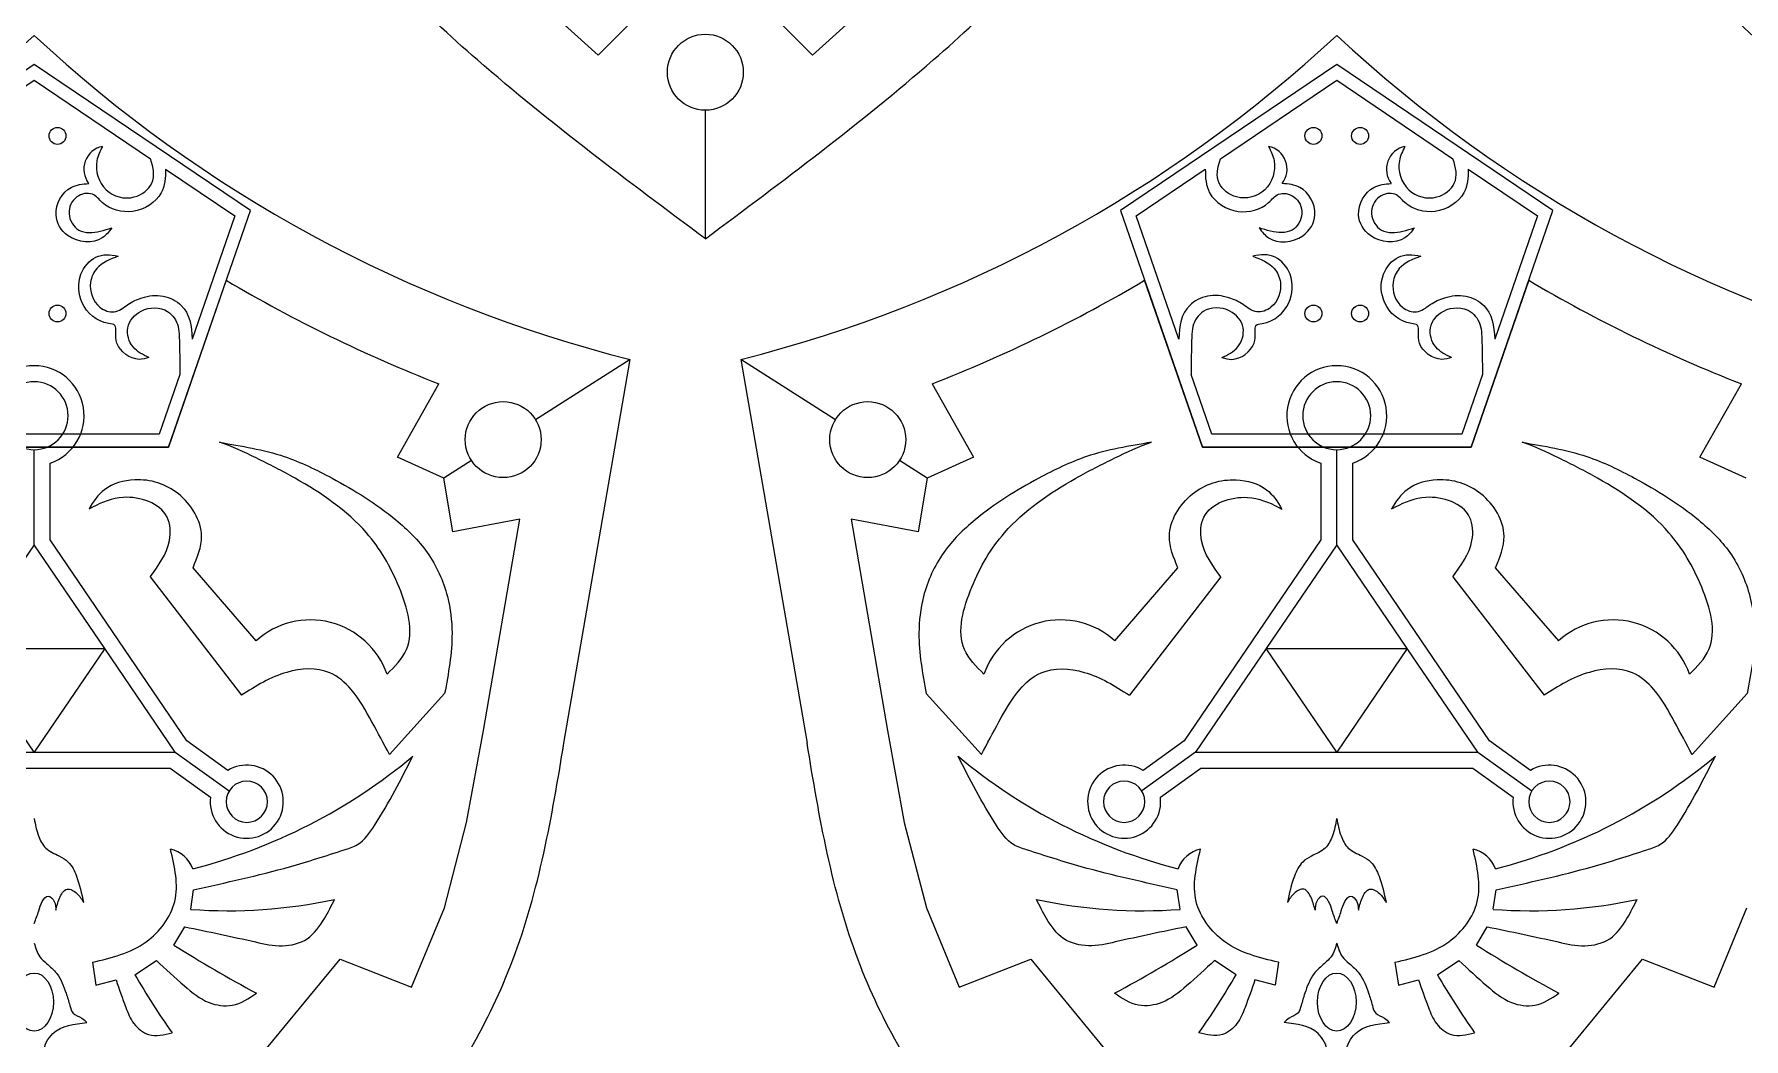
# Model space of a CAD drawing. Header units: inches. Extents: x 0 to 12, y 0 to 12.
# Drawn here: x 3.69 to 6.076, y 2.457 to 3.858 of the extents above; entities that cross this region are included whole.
import ezdxf

# ---------------------------------------------------------------- set-up
doc = ezdxf.new("R2010")
doc.units = ezdxf.units.IN
doc.header["$MEASUREMENT"] = 0
doc.layers.get('0').update_dxf_attribs({"color": 5})

msp = doc.modelspace()

# ---------------------------------------------------------------- linework, layer by layer
at = {"lineweight": 0}
for p, q in [((4.2623, 4.0222), (4.4772, 3.8287)), ((4.776, 3.8287), (4.9908, 4.0222)), ((4.4772, 3.8287), (4.5661, 3.9176)), ((4.687, 3.9176), (4.776, 3.8287)), ((3.69, 3.8153), (3.3884, 3.6116)), ((3.5279, 3.6839), (3.69, 3.7934)), ((3.9917, 3.6116), (3.69, 3.8153)), ((3.69, 3.7934), (3.8522, 3.6839)), ((5.5077, 3.8153), (5.206, 3.6116)), ((5.3455, 3.6839), (5.5077, 3.7934)), ((5.8094, 3.6116), (5.5077, 3.8153)), ((5.5077, 3.7934), (5.6698, 3.6839)), ((4.6266, 3.5724), (4.6266, 3.7517)), ((3.8735, 3.6696), (3.97, 3.6044)), ((5.2277, 3.6044), (5.3243, 3.6696)), ((5.6911, 3.6696), (5.7877, 3.6044)), ((3.8774, 3.2818), (3.9917, 3.6116)), ((3.97, 3.6044), (3.9104, 3.4324)), ((5.206, 3.6116), (5.3203, 3.2818)), ((5.2873, 3.4324), (5.2277, 3.6044)), ((5.6951, 3.2818), (5.8094, 3.6116)), ((5.7877, 3.6044), (5.7281, 3.4324)), ((3.9581, 3.5145), (3.8774, 3.2818)), ((5.3203, 3.2818), (5.2396, 3.5145)), ((5.7757, 3.5145), (5.6951, 3.2818)), ((4.5217, 3.404), (4.3896, 3.32)), ((4.8081, 3.32), (4.6761, 3.404)), ((3.8933, 3.3831), (3.8645, 3.2999)), ((4.1968, 3.2676), (4.2547, 3.3701)), ((4.943, 3.3701), (5.0009, 3.2676)), ((5.3332, 3.2999), (5.3044, 3.3831)), ((5.711, 3.3831), (5.6822, 3.2999)), ((6.0145, 3.2676), (6.0723, 3.3701)), ((3.69, 3.2999), (3.5156, 3.2999)), ((3.8645, 3.2999), (3.69, 3.2999)), ((5.5077, 3.2999), (5.3332, 3.2999)), ((5.6822, 3.2999), (5.5077, 3.2999)), ((3.69, 3.2818), (3.5027, 3.2818)), ((3.5027, 3.2818), (3.69, 3.2818)), ((3.8774, 3.2818), (3.69, 3.2818)), ((3.69, 3.2818), (3.8774, 3.2818)), ((3.69, 3.1456), (3.69, 3.2782)), ((5.5077, 3.2818), (5.3203, 3.2818)), ((5.3203, 3.2818), (5.5077, 3.2818)), ((5.6951, 3.2818), (5.5077, 3.2818)), ((5.5077, 3.2818), (5.6951, 3.2818)), ((5.5077, 3.1456), (5.5077, 3.2782)), ((3.7123, 3.1525), (3.7123, 3.2595)), ((4.2615, 3.2385), (4.1968, 3.2676)), ((4.3002, 3.2631), (4.2615, 3.2385)), ((4.9363, 3.2385), (4.8976, 3.2631)), ((5.0009, 3.2676), (4.9363, 3.2385)), ((5.4854, 3.2595), (5.4854, 3.1525)), ((5.53, 3.1525), (5.53, 3.2595)), ((6.0791, 3.2385), (6.0145, 3.2676)), ((4.274, 3.1635), (4.2615, 3.2385)), ((4.9363, 3.2385), (4.9238, 3.1635)), ((4.3678, 3.1815), (4.274, 3.1635)), ((4.3168, 2.8863), (4.3678, 3.1815)), ((4.9238, 3.1635), (4.8299, 3.1815)), ((4.8299, 3.1815), (4.8809, 2.8863)), ((3.9031, 2.8719), (3.7123, 3.1525)), ((5.4854, 3.1525), (5.2946, 2.8719)), ((5.7208, 2.8719), (5.53, 3.1525)), ((3.69, 3.1456), (3.5916, 3.0008)), ((3.7885, 3.0008), (3.69, 3.1456)), ((5.5077, 3.1456), (5.4092, 3.0008)), ((5.6061, 3.0008), (5.5077, 3.1456)), ((3.9997, 3.0118), (3.9117, 3.1134)), ((5.198, 3.0118), (5.286, 3.1134)), ((5.8174, 3.0118), (5.7294, 3.1134)), ((3.852, 3.1009), (3.9794, 2.936)), ((5.3458, 3.1009), (5.2183, 2.936)), ((5.6696, 3.1009), (5.7971, 2.936)), ((3.69, 2.8561), (3.5916, 3.0008)), ((3.5916, 3.0008), (3.7885, 3.0008)), ((3.7885, 3.0008), (3.69, 2.8561)), ((3.8869, 2.8561), (3.7885, 3.0008)), ((5.4092, 3.0008), (5.3108, 2.8561)), ((5.5077, 2.8561), (5.4092, 3.0008)), ((5.4092, 3.0008), (5.6061, 3.0008)), ((5.6061, 3.0008), (5.5077, 2.8561)), ((5.7046, 2.8561), (5.6061, 3.0008)), ((4.1859, 2.8529), (4.2628, 2.9379)), ((5.0118, 2.8529), (4.9349, 2.9379)), ((6.0036, 2.8529), (6.0805, 2.9379)), ((3.9603, 2.8309), (3.9031, 2.8719)), ((4.2935, 2.7581), (4.3168, 2.8863)), ((4.8809, 2.8863), (4.9042, 2.7581)), ((5.2946, 2.8719), (5.2374, 2.8309)), ((5.778, 2.8309), (5.7208, 2.8719)), ((3.4931, 2.8561), (3.69, 2.8561)), ((3.69, 2.8561), (3.8869, 2.8561)), ((3.8869, 2.8561), (3.9622, 2.8022)), ((5.3108, 2.8561), (5.2356, 2.8022)), ((5.3108, 2.8561), (5.5077, 2.8561)), ((5.5077, 2.8561), (5.7046, 2.8561)), ((5.7046, 2.8561), (5.7798, 2.8022)), ((3.5003, 2.8338), (3.69, 2.8338)), ((3.69, 2.8338), (3.8798, 2.8338)), ((3.8798, 2.8338), (3.9361, 2.7934)), ((5.2616, 2.7934), (5.3179, 2.8338)), ((5.3179, 2.8338), (5.5077, 2.8338)), ((5.5077, 2.8338), (5.6974, 2.8338)), ((5.6974, 2.8338), (5.7537, 2.7934)), ((4.2624, 2.639), (4.2935, 2.7581)), ((4.9042, 2.7581), (4.9353, 2.639)), ((3.9084, 2.6371), (3.9125, 2.6645)), ((5.2893, 2.6371), (5.2852, 2.6645)), ((5.726, 2.6371), (5.7302, 2.6645)), ((4.2167, 2.5287), (4.2624, 2.639)), ((4.9353, 2.639), (4.981, 2.5287)), ((6.0344, 2.5287), (6.08, 2.639)), ((3.8849, 2.5872), (3.9001, 2.6127)), ((5.3128, 2.5872), (5.2976, 2.6127)), ((5.7026, 2.5872), (5.7177, 2.6127)), ((3.7712, 2.5632), (3.7762, 2.5312)), ((3.8305, 2.5458), (3.8605, 2.5657)), ((3.9883, 2.4115), (4.1169, 2.5676)), ((4.1169, 2.5676), (4.2167, 2.5287)), ((4.981, 2.5287), (5.0809, 2.5676)), ((5.0809, 2.5676), (5.2094, 2.4115)), ((5.3672, 2.5458), (5.3372, 2.5657)), ((5.4265, 2.5632), (5.4216, 2.5312)), ((5.5889, 2.5632), (5.5938, 2.5312)), ((5.6482, 2.5458), (5.6782, 2.5657)), ((5.8059, 2.4115), (5.9345, 2.5676)), ((5.9345, 2.5676), (6.0344, 2.5287)), ((3.7762, 2.5312), (3.8042, 2.5386)), ((5.4216, 2.5312), (5.3935, 2.5386)), ((5.5938, 2.5312), (5.6218, 2.5386))]:
    msp.add_line(p, q, dxfattribs=at)
at = {"color": 250, "lineweight": 0}
for p, q in [((4.4292, 2.8689), (4.5217, 3.404)), ((4.6761, 3.404), (4.7686, 2.8689))]:
    msp.add_line(p, q, dxfattribs=at)
at = {"lineweight": 0}
for centre, radius in [((4.6266, 3.8047), 0.053), ((3.7226, 3.7158), 0.0118), ((5.4751, 3.7158), 0.0118), ((5.5403, 3.7158), 0.0118), ((3.7226, 3.4681), 0.0118), ((5.4751, 3.4681), 0.0118), ((5.5403, 3.4681), 0.0118), ((4.3445, 3.2922), 0.053), ((4.8532, 3.2922), 0.053)]:
    msp.add_circle(centre, radius, dxfattribs=at)
at = {"color": 250, "lineweight": 0}
for centre, start, end in [((2.394, 5.2494), 284.1261, 312.9293), ((4.9861, 5.2494), 227.0707, 255.8739), ((4.2116, 5.2494), 284.1261, 312.9293), ((6.8037, 5.2494), 227.0707, 255.8739)]:
    msp.add_arc(centre, 1.9029, start, end, dxfattribs=at)
at = {"lineweight": 0}
for centre, radius, start, end in [((3.7919, 3.6694), 0.0326, 101.8946, 217.5271), ((5.4058, 3.6694), 0.0326, 322.4729, 78.1054), ((5.6096, 3.6694), 0.0326, 101.8946, 217.5271), ((4.9861, 5.2494), 2.0166, 239.351, 248.734), ((4.2116, 5.2494), 2.0166, 291.266, 300.649), ((6.8037, 5.2494), 2.0166, 239.351, 248.734), ((3.69, 3.3256), 0.0697, 90, 251.3478), ((3.69, 3.3256), 0.0697, 288.6522, 90), ((5.5077, 3.3256), 0.0697, 90, 251.3478), ((5.5077, 3.3256), 0.0697, 288.6522, 90), ((3.69, 3.3256), 0.0474, 0, 180), ((5.5077, 3.3256), 0.0474, 0, 180), ((3.69, 3.3256), 0.0474, 180, 0), ((5.5077, 3.3256), 0.0474, 180, 0), ((4.0755, 2.9276), 0.1132, 19.2558, 131.9958), ((5.1222, 2.9276), 0.1132, 48.0042, 160.7442), ((5.8931, 2.9276), 0.1132, 19.2558, 131.9958), ((3.7182, 3.4497), 0.7804, 284.3341, 309.8666), ((5.4796, 3.4497), 0.7804, 230.1334, 255.6659), ((5.5358, 3.4497), 0.7804, 284.3341, 309.8666), ((3.9867, 2.7872), 0.051, 172.9946, 121.1496), ((3.9867, 2.7872), 0.0288, 0, 180), ((5.211, 2.7872), 0.051, 58.8504, 7.0054), ((5.211, 2.7872), 0.0288, 0, 180), ((5.8044, 2.7872), 0.051, 172.9946, 121.1496), ((5.8044, 2.7872), 0.0288, 0, 180), ((3.9867, 2.7872), 0.0288, 180, 0), ((5.211, 2.7872), 0.0288, 180, 0), ((5.8044, 2.7872), 0.0288, 180, 0), ((3.8719, 2.6801), 0.0417, 18.8063, 78.5326), ((5.3258, 2.6801), 0.0417, 101.4674, 161.1937), ((5.6896, 2.6801), 0.0417, 18.8063, 78.5326), ((3.9604, 3.3465), 0.7114, 265.8076, 282.0733), ((5.2373, 3.3465), 0.7114, 257.9267, 274.1924), ((5.778, 3.3465), 0.7114, 265.8076, 282.0733), ((4.9076, 4.2081), 1.9165, 237.7506, 241.7403), ((4.2902, 4.2081), 1.9165, 298.2597, 302.2494), ((6.7252, 4.2081), 1.9165, 237.7506, 241.7403), ((4.6829, 3.0358), 0.9831, 209.8934, 215.4983), ((4.5149, 3.0358), 0.9831, 324.5017, 330.1066), ((6.5005, 3.0358), 0.9831, 209.8934, 215.4983)]:
    msp.add_arc(centre, radius, start, end, dxfattribs=at)
for centre in [(3.69, 2.5077), (5.5077, 2.5077)]:
    msp.add_ellipse(centre, major_axis=(0, 0.0405), ratio=0.665933, dxfattribs=at)
at = {"color": 250, "lineweight": 0}
for points in [[(4.6266, 3.5724), (4.5184, 3.6529), (4.3286, 3.7941), (4.0916, 4.0251), (3.938, 4.2876), (3.9041, 4.4822), (3.8874, 4.5852)], [(4.6266, 3.5724), (4.7347, 3.6529), (4.9246, 3.7941), (5.1616, 4.0251), (5.3151, 4.2876), (5.349, 4.4822), (5.3657, 4.5852)], [(6.4442, 3.5724), (6.3361, 3.6529), (6.1462, 3.7941), (5.9092, 4.0251), (5.7557, 4.2876), (5.7218, 4.4822), (5.7051, 4.5852)], [(3.69, 1.8561), (3.5819, 1.9366), (3.3921, 2.0779), (3.1551, 2.3088), (3.0015, 2.5713), (2.9676, 2.7659), (2.9509, 2.8689)], [(3.69, 1.8561), (3.7982, 1.9366), (3.988, 2.0779), (4.225, 2.3088), (4.3786, 2.5713), (4.4125, 2.7659), (4.4292, 2.8689)], [(5.5077, 1.8561), (5.3995, 1.9366), (5.2097, 2.0779), (4.9727, 2.3088), (4.8191, 2.5713), (4.7853, 2.7659), (4.7686, 2.8689)], [(5.5077, 1.8561), (5.6158, 1.9366), (5.8057, 2.0779), (6.0427, 2.3088), (6.1962, 2.5713), (6.2301, 2.7659), (6.2468, 2.8689)]]:
    msp.add_open_spline(points, degree=3, knots=[0, 0, 0, 0, 0.0808468, 0.1419248, 0.197496, 0.2597021, 0.2597021, 0.2597021, 0.2597021], dxfattribs=at)
at = {"lineweight": 0}
for points, knots in [([(3.7852, 3.7012), (3.782, 3.6947), (3.7724, 3.6754), (3.7846, 3.6354), (3.8276, 3.6238), (3.8609, 3.6496), (3.8566, 3.6716), (3.8522, 3.6839)], [0, 0, 0, 0, 0.00433671, 0.01277802, 0.0209013, 0.027078, 0.03417887, 0.03417887, 0.03417887, 0.03417887]), ([(5.4125, 3.7012), (5.4158, 3.6947), (5.4254, 3.6754), (5.4131, 3.6354), (5.3701, 3.6238), (5.3368, 3.6496), (5.3412, 3.6716), (5.3455, 3.6839)], [0, 0, 0, 0, 0.00433671, 0.01277802, 0.0209013, 0.027078, 0.03417887, 0.03417887, 0.03417887, 0.03417887]), ([(5.6029, 3.7012), (5.5996, 3.6947), (5.59, 3.6754), (5.6023, 3.6354), (5.6453, 3.6238), (5.6786, 3.6496), (5.6742, 3.6716), (5.6698, 3.6839)], [0, 0, 0, 0, 0.00433671, 0.01277802, 0.0209013, 0.027078, 0.03417887, 0.03417887, 0.03417887, 0.03417887]), ([(3.8735, 3.6696), (3.8735, 3.6576), (3.8715, 3.6299), (3.829, 3.6038), (3.79, 3.6145), (3.7719, 3.6386), (3.7457, 3.6332), (3.7339, 3.607), (3.751, 3.5785), (3.7785, 3.5814), (3.7931, 3.586), (3.7983, 3.5876)], [0.00161532, 0.00161532, 0.00161532, 0.00161532, 0.00843951, 0.01794767, 0.02676165, 0.03034979, 0.03473275, 0.03990875, 0.04526398, 0.05124625, 0.05456569, 0.05456569, 0.05456569, 0.05456569]), ([(5.3243, 3.6696), (5.3242, 3.6576), (5.3262, 3.6299), (5.3687, 3.6038), (5.4078, 3.6145), (5.4258, 3.6386), (5.452, 3.6332), (5.4639, 3.607), (5.4468, 3.5785), (5.4192, 3.5814), (5.4046, 3.586), (5.3994, 3.5876)], [0.00161532, 0.00161532, 0.00161532, 0.00161532, 0.00843951, 0.01794767, 0.02676165, 0.03034979, 0.03473275, 0.03990875, 0.04526398, 0.05124625, 0.05456569, 0.05456569, 0.05456569, 0.05456569]), ([(5.6911, 3.6696), (5.6911, 3.6576), (5.6892, 3.6299), (5.6466, 3.6038), (5.6076, 3.6145), (5.5896, 3.6386), (5.5633, 3.6332), (5.5515, 3.607), (5.5686, 3.5785), (5.5962, 3.5814), (5.6108, 3.586), (5.616, 3.5876)], [0.00161532, 0.00161532, 0.00161532, 0.00161532, 0.00843951, 0.01794767, 0.02676165, 0.03034979, 0.03473275, 0.03990875, 0.04526398, 0.05124625, 0.05456569, 0.05456569, 0.05456569, 0.05456569]), ([(3.7983, 3.5876), (3.7944, 3.5823), (3.7804, 3.5643), (3.7367, 3.5681), (3.7127, 3.6082), (3.734, 3.6466), (3.7575, 3.6487), (3.7661, 3.6495)], [0.00033634, 0.00033634, 0.00033634, 0.00033634, 0.0041984, 0.013742, 0.02052441, 0.02924261, 0.03426993, 0.03426993, 0.03426993, 0.03426993]), ([(5.3994, 3.5876), (5.4033, 3.5823), (5.4173, 3.5643), (5.461, 3.5681), (5.485, 3.6082), (5.4637, 3.6466), (5.4402, 3.6487), (5.4316, 3.6495)], [0.00033634, 0.00033634, 0.00033634, 0.00033634, 0.0041984, 0.013742, 0.02052441, 0.02924261, 0.03426993, 0.03426993, 0.03426993, 0.03426993]), ([(5.616, 3.5876), (5.612, 3.5823), (5.598, 3.5643), (5.5543, 3.5681), (5.5304, 3.6082), (5.5517, 3.6466), (5.5752, 3.6487), (5.5837, 3.6495)], [0.00033634, 0.00033634, 0.00033634, 0.00033634, 0.0041984, 0.013742, 0.02052441, 0.02924261, 0.03426993, 0.03426993, 0.03426993, 0.03426993]), ([(3.8502, 3.4068), (3.8457, 3.4053), (3.8288, 3.4006), (3.8038, 3.4193), (3.8037, 3.4395), (3.8047, 3.4531), (3.7791, 3.4551), (3.7528, 3.4781), (3.7493, 3.5216), (3.7752, 3.5519), (3.7961, 3.5507), (3.8073, 3.5479)], [0.000453, 0.000453, 0.000453, 0.000453, 0.00323887, 0.01091014, 0.01408877, 0.01589701, 0.01769875, 0.02708716, 0.03507638, 0.0414146, 0.04796878, 0.04796878, 0.04796878, 0.04796878]), ([(3.8073, 3.5479), (3.7959, 3.5437), (3.7779, 3.5368), (3.7642, 3.5068), (3.7743, 3.4775), (3.8027, 3.4665), (3.8205, 3.4817), (3.8424, 3.4921), (3.87, 3.4955), (3.9053, 3.4773), (3.9099, 3.4509), (3.9104, 3.4324)], [0.00030639, 0.00030639, 0.00030639, 0.00030639, 0.00723422, 0.01140536, 0.01883983, 0.0229945, 0.02731397, 0.03175048, 0.03768136, 0.04330908, 0.05350238, 0.05350238, 0.05350238, 0.05350238]), ([(5.3905, 3.5479), (5.4019, 3.5437), (5.4198, 3.5368), (5.4335, 3.5068), (5.4234, 3.4775), (5.3951, 3.4665), (5.3772, 3.4817), (5.3553, 3.4921), (5.3277, 3.4955), (5.2924, 3.4773), (5.2878, 3.4509), (5.2873, 3.4324)], [0.00030639, 0.00030639, 0.00030639, 0.00030639, 0.00723422, 0.01140536, 0.01883983, 0.0229945, 0.02731397, 0.03175048, 0.03768136, 0.04330908, 0.05350238, 0.05350238, 0.05350238, 0.05350238]), ([(5.3475, 3.4068), (5.352, 3.4053), (5.3689, 3.4006), (5.3939, 3.4193), (5.394, 3.4395), (5.3931, 3.4531), (5.4186, 3.4551), (5.4449, 3.4781), (5.4484, 3.5216), (5.4226, 3.5519), (5.4016, 3.5507), (5.3905, 3.5479)], [0.000453, 0.000453, 0.000453, 0.000453, 0.00323887, 0.01091014, 0.01408877, 0.01589701, 0.01769875, 0.02708716, 0.03507638, 0.0414146, 0.04796878, 0.04796878, 0.04796878, 0.04796878]), ([(5.6679, 3.4068), (5.6634, 3.4053), (5.6465, 3.4006), (5.6214, 3.4193), (5.6214, 3.4395), (5.6223, 3.4531), (5.5968, 3.4551), (5.5704, 3.4781), (5.567, 3.5216), (5.5928, 3.5519), (5.6137, 3.5507), (5.6249, 3.5479)], [0.000453, 0.000453, 0.000453, 0.000453, 0.00323887, 0.01091014, 0.01408877, 0.01589701, 0.01769875, 0.02708716, 0.03507638, 0.0414146, 0.04796878, 0.04796878, 0.04796878, 0.04796878]), ([(5.6249, 3.5479), (5.6135, 3.5437), (5.5955, 3.5368), (5.5819, 3.5068), (5.5919, 3.4775), (5.6203, 3.4665), (5.6382, 3.4817), (5.6601, 3.4921), (5.6876, 3.4955), (5.7229, 3.4773), (5.7275, 3.4509), (5.7281, 3.4324)], [0.00030639, 0.00030639, 0.00030639, 0.00030639, 0.00723422, 0.01140536, 0.01883983, 0.0229945, 0.02731397, 0.03175048, 0.03768136, 0.04330908, 0.05350238, 0.05350238, 0.05350238, 0.05350238]), ([(3.8502, 3.4068), (3.8419, 3.4107), (3.8251, 3.4187), (3.8158, 3.4501), (3.839, 3.4775), (3.8759, 3.4778), (3.8917, 3.4538), (3.893, 3.4229), (3.8933, 3.4005), (3.8933, 3.3831)], [0.0000638, 0.0000638, 0.0000638, 0.0000638, 0.00537861, 0.01092551, 0.01688756, 0.02427956, 0.02934575, 0.0323294, 0.04278048, 0.04278048, 0.04278048, 0.04278048]), ([(5.3475, 3.4068), (5.3558, 3.4107), (5.3726, 3.4187), (5.3819, 3.4501), (5.3588, 3.4775), (5.3218, 3.4778), (5.3061, 3.4538), (5.3048, 3.4229), (5.3045, 3.4005), (5.3044, 3.3831)], [0.0000638, 0.0000638, 0.0000638, 0.0000638, 0.00537861, 0.01092551, 0.01688756, 0.02427956, 0.02934575, 0.0323294, 0.04278048, 0.04278048, 0.04278048, 0.04278048]), ([(5.6679, 3.4068), (5.6596, 3.4107), (5.6428, 3.4187), (5.6335, 3.4501), (5.6566, 3.4775), (5.6935, 3.4778), (5.7093, 3.4538), (5.7106, 3.4229), (5.7109, 3.4005), (5.711, 3.3831)], [0.0000638, 0.0000638, 0.0000638, 0.0000638, 0.00537861, 0.01092551, 0.01688756, 0.02427956, 0.02934575, 0.0323294, 0.04278048, 0.04278048, 0.04278048, 0.04278048]), ([(3.9486, 3.2885), (3.9792, 3.2834), (4.0341, 3.2744), (4.1163, 3.2345), (4.1853, 3.1919), (4.2426, 3.136), (4.2682, 3.0793), (4.2764, 3.011), (4.268, 2.966), (4.2628, 2.9379)], [0, 0, 0, 0, 0.0185093, 0.0331391, 0.054433, 0.0670295, 0.0805547, 0.0908208, 0.1078467, 0.1078467, 0.1078467, 0.1078467]), ([(4.1824, 2.965), (4.1931, 2.9758), (4.2252, 3.0084), (4.2017, 3.0908), (4.1521, 3.1759), (4.0731, 3.2297), (4.0017, 3.266), (3.9662, 3.2829), (3.9486, 3.2885)], [0, 0, 0, 0, 0.00874255, 0.02624393, 0.04399088, 0.06904044, 0.08130712, 0.09240467, 0.09240467, 0.09240467, 0.09240467]), ([(5.2491, 3.2885), (5.2185, 3.2834), (5.1636, 3.2744), (5.0814, 3.2345), (5.0124, 3.1919), (4.9551, 3.136), (4.9295, 3.0793), (4.9213, 3.011), (4.9297, 2.966), (4.9349, 2.9379)], [0, 0, 0, 0, 0.0185093, 0.0331391, 0.054433, 0.0670295, 0.0805547, 0.0908208, 0.1078467, 0.1078467, 0.1078467, 0.1078467]), ([(5.0153, 2.965), (5.0046, 2.9758), (4.9725, 3.0084), (4.996, 3.0908), (5.0456, 3.1759), (5.1247, 3.2297), (5.1961, 3.266), (5.2315, 3.2829), (5.2491, 3.2885)], [0, 0, 0, 0, 0.00874255, 0.02624393, 0.04399088, 0.06904044, 0.08130712, 0.09240467, 0.09240467, 0.09240467, 0.09240467]), ([(5.7663, 3.2885), (5.7969, 3.2834), (5.8517, 3.2744), (5.9339, 3.2345), (6.003, 3.1919), (6.0602, 3.136), (6.0858, 3.0793), (6.094, 3.011), (6.0857, 2.966), (6.0805, 2.9379)], [0, 0, 0, 0, 0.0185093, 0.0331391, 0.054433, 0.0670295, 0.0805547, 0.0908208, 0.1078467, 0.1078467, 0.1078467, 0.1078467]), ([(6, 2.965), (6.0107, 2.9758), (6.0428, 3.0084), (6.0193, 3.0908), (5.9698, 3.1759), (5.8907, 3.2297), (5.8193, 3.266), (5.7838, 3.2829), (5.7663, 3.2885)], [0, 0, 0, 0, 0.00874255, 0.02624393, 0.04399088, 0.06904044, 0.08130712, 0.09240467, 0.09240467, 0.09240467, 0.09240467]), ([(3.9117, 3.1134), (3.9177, 3.128), (3.9326, 3.1641), (3.8966, 3.2234), (3.8374, 3.2418), (3.7875, 3.2276), (3.7724, 3.2059), (3.7666, 3.1954)], [0, 0, 0, 0, 0.0091162, 0.02256182, 0.03539583, 0.04424211, 0.051276, 0.051276, 0.051276, 0.051276]), ([(5.286, 3.1134), (5.28, 3.128), (5.2652, 3.1641), (5.3011, 3.2234), (5.3603, 3.2418), (5.4102, 3.2276), (5.4253, 3.2059), (5.4311, 3.1954)], [0, 0, 0, 0, 0.0091162, 0.02256182, 0.03539583, 0.04424211, 0.051276, 0.051276, 0.051276, 0.051276]), ([(5.7294, 3.1134), (5.7354, 3.128), (5.7502, 3.1641), (5.7142, 3.2234), (5.655, 3.2418), (5.6052, 3.2276), (5.5901, 3.2059), (5.5842, 3.1954)], [0, 0, 0, 0, 0.0091162, 0.02256182, 0.03539583, 0.04424211, 0.051276, 0.051276, 0.051276, 0.051276]), ([(3.852, 3.1009), (3.8635, 3.1167), (3.8818, 3.1414), (3.8791, 3.1992), (3.8192, 3.2193), (3.7831, 3.2042), (3.7683, 3.1963), (3.7666, 3.1954)], [0, 0, 0, 0, 0.01143883, 0.01801906, 0.03139935, 0.04037691, 0.0415103, 0.0415103, 0.0415103, 0.0415103]), ([(5.3458, 3.1009), (5.3342, 3.1167), (5.316, 3.1414), (5.3186, 3.1992), (5.3785, 3.2193), (5.4146, 3.2042), (5.4295, 3.1963), (5.4311, 3.1954)], [0, 0, 0, 0, 0.01143883, 0.01801906, 0.03139935, 0.04037691, 0.0415103, 0.0415103, 0.0415103, 0.0415103]), ([(5.6696, 3.1009), (5.6812, 3.1167), (5.6994, 3.1414), (5.6968, 3.1992), (5.6369, 3.2193), (5.6008, 3.2042), (5.5859, 3.1963), (5.5842, 3.1954)], [0, 0, 0, 0, 0.01143883, 0.01801906, 0.03139935, 0.04037691, 0.0415103, 0.0415103, 0.0415103, 0.0415103]), ([(4.1859, 2.8529), (4.1778, 2.8681), (4.1612, 2.8992), (4.1381, 2.9411), (4.0983, 2.9758), (4.0364, 2.9715), (3.9994, 2.9485), (3.9794, 2.936)], [0, 0, 0, 0, 0.01038254, 0.02111262, 0.02864786, 0.04065201, 0.05478983, 0.05478983, 0.05478983, 0.05478983]), ([(5.0118, 2.8529), (5.0199, 2.8681), (5.0365, 2.8992), (5.0596, 2.9411), (5.0994, 2.9758), (5.1613, 2.9715), (5.1983, 2.9485), (5.2183, 2.936)], [0, 0, 0, 0, 0.01038254, 0.02111262, 0.02864786, 0.04065201, 0.05478983, 0.05478983, 0.05478983, 0.05478983]), ([(6.0036, 2.8529), (5.9954, 2.8681), (5.9789, 2.8992), (5.9558, 2.9411), (5.9159, 2.9758), (5.854, 2.9715), (5.8171, 2.9485), (5.7971, 2.936)], [0, 0, 0, 0, 0.01038254, 0.02111262, 0.02864786, 0.04065201, 0.05478983, 0.05478983, 0.05478983, 0.05478983]), ([(3.9125, 2.6645), (3.9575, 2.6743), (4.0286, 2.6898), (4.1033, 2.7137), (4.1472, 2.7279), (4.1802, 2.7756), (4.202, 2.8184), (4.2184, 2.8507)], [0, 0, 0, 0, 0.02753964, 0.04351363, 0.0474821, 0.05463243, 0.07669562, 0.07669562, 0.07669562, 0.07669562]), ([(5.2852, 2.6645), (5.2402, 2.6743), (5.1691, 2.6898), (5.0944, 2.7137), (5.0505, 2.7279), (5.0175, 2.7756), (4.9957, 2.8184), (4.9793, 2.8507)], [0, 0, 0, 0, 0.02753964, 0.04351363, 0.0474821, 0.05463243, 0.07669562, 0.07669562, 0.07669562, 0.07669562]), ([(5.7302, 2.6645), (5.7752, 2.6743), (5.8463, 2.6898), (5.9209, 2.7137), (5.9648, 2.7279), (5.9979, 2.7756), (6.0196, 2.8184), (6.0361, 2.8507)], [0, 0, 0, 0, 0.02753964, 0.04351363, 0.0474821, 0.05463243, 0.07669562, 0.07669562, 0.07669562, 0.07669562]), ([(3.69, 2.7636), (3.6916, 2.7555), (3.6944, 2.741), (3.7051, 2.7201), (3.7233, 2.7129), (3.7408, 2.7025), (3.7519, 2.6787), (3.7562, 2.6591), (3.7588, 2.6468)], [0, 0, 0, 0, 0.00496667, 0.00889983, 0.01334248, 0.01630321, 0.02086423, 0.02843291, 0.02843291, 0.02843291, 0.02843291]), ([(5.5077, 2.7636), (5.5061, 2.7555), (5.5034, 2.741), (5.4926, 2.7201), (5.4744, 2.7129), (5.457, 2.7025), (5.4458, 2.6787), (5.4415, 2.6591), (5.4389, 2.6468)], [0, 0, 0, 0, 0.00496667, 0.00889983, 0.01334248, 0.01630321, 0.02086423, 0.02843291, 0.02843291, 0.02843291, 0.02843291]), ([(5.5077, 2.7636), (5.5092, 2.7555), (5.512, 2.741), (5.5227, 2.7201), (5.541, 2.7129), (5.5584, 2.7025), (5.5696, 2.6787), (5.5738, 2.6591), (5.5765, 2.6468)], [0, 0, 0, 0, 0.00496667, 0.00889983, 0.01334248, 0.01630321, 0.02086423, 0.02843291, 0.02843291, 0.02843291, 0.02843291]), ([(3.7712, 2.5632), (3.7978, 2.5695), (3.8471, 2.5813), (3.8973, 2.648), (3.886, 2.6962), (3.8802, 2.721)], [0, 0, 0, 0, 0.01607831, 0.02987121, 0.04449574, 0.04449574, 0.04449574, 0.04449574]), ([(5.4265, 2.5632), (5.3999, 2.5695), (5.3506, 2.5813), (5.3004, 2.648), (5.3117, 2.6962), (5.3175, 2.721)], [0, 0, 0, 0, 0.01607831, 0.02987121, 0.04449574, 0.04449574, 0.04449574, 0.04449574]), ([(5.5889, 2.5632), (5.6154, 2.5695), (5.6648, 2.5813), (5.715, 2.648), (5.7037, 2.6962), (5.6979, 2.721)], [0, 0, 0, 0, 0.01607831, 0.02987121, 0.04449574, 0.04449574, 0.04449574, 0.04449574]), ([(3.69, 2.6175), (3.6923, 2.6233), (3.6963, 2.6336), (3.6996, 2.6467), (3.7094, 2.6592), (3.7199, 2.6476), (3.7201, 2.6398), (3.7203, 2.6357)], [0, 0, 0, 0, 0.00367448, 0.00651244, 0.00872326, 0.0109429, 0.0134626, 0.0134626, 0.0134626, 0.0134626]), ([(3.7203, 2.6357), (3.7216, 2.6411), (3.7241, 2.6516), (3.7342, 2.6696), (3.7512, 2.6596), (3.7563, 2.6511), (3.7588, 2.6468)], [0, 0, 0, 0, 0.00351206, 0.00679766, 0.00978558, 0.01288207, 0.01288207, 0.01288207, 0.01288207]), ([(3.9001, 2.6127), (3.9331, 2.6059), (3.9783, 2.5965), (4.0354, 2.5832), (4.0739, 2.5927), (4.0947, 2.6221), (4.1047, 2.642), (4.1092, 2.6509)], [0, 0, 0, 0, 0.02023305, 0.02779216, 0.03497388, 0.04239776, 0.04841567, 0.04841567, 0.04841567, 0.04841567]), ([(5.2976, 2.6127), (5.2647, 2.6059), (5.2194, 2.5965), (5.1623, 2.5832), (5.1238, 2.5927), (5.103, 2.6221), (5.093, 2.642), (5.0886, 2.6509)], [0, 0, 0, 0, 0.02023305, 0.02779216, 0.03497388, 0.04239776, 0.04841567, 0.04841567, 0.04841567, 0.04841567]), ([(5.4775, 2.6357), (5.4761, 2.6411), (5.4736, 2.6516), (5.4635, 2.6696), (5.4465, 2.6596), (5.4415, 2.6511), (5.4389, 2.6468)], [0, 0, 0, 0, 0.00351206, 0.00679766, 0.00978558, 0.01288207, 0.01288207, 0.01288207, 0.01288207]), ([(5.5077, 2.6175), (5.5054, 2.6233), (5.5015, 2.6336), (5.4981, 2.6467), (5.4883, 2.6592), (5.4778, 2.6476), (5.4776, 2.6398), (5.4775, 2.6357)], [0, 0, 0, 0, 0.00367448, 0.00651244, 0.00872326, 0.0109429, 0.0134626, 0.0134626, 0.0134626, 0.0134626]), ([(5.5077, 2.6175), (5.5099, 2.6233), (5.5139, 2.6336), (5.5173, 2.6467), (5.5271, 2.6592), (5.5376, 2.6476), (5.5378, 2.6398), (5.5379, 2.6357)], [0, 0, 0, 0, 0.00367448, 0.00651244, 0.00872326, 0.0109429, 0.0134626, 0.0134626, 0.0134626, 0.0134626]), ([(5.5379, 2.6357), (5.5392, 2.6411), (5.5418, 2.6516), (5.5519, 2.6696), (5.5689, 2.6596), (5.5739, 2.6511), (5.5765, 2.6468)], [0, 0, 0, 0, 0.00351206, 0.00679766, 0.00978558, 0.01288207, 0.01288207, 0.01288207, 0.01288207]), ([(5.7177, 2.6127), (5.7507, 2.6059), (5.796, 2.5965), (5.853, 2.5832), (5.8916, 2.5927), (5.9124, 2.6221), (5.9223, 2.642), (5.9268, 2.6509)], [0, 0, 0, 0, 0.02023305, 0.02779216, 0.03497388, 0.04239776, 0.04841567, 0.04841567, 0.04841567, 0.04841567]), ([(3.69, 2.5901), (3.692, 2.5833), (3.6951, 2.5721), (3.7091, 2.5601), (3.7251, 2.546), (3.7336, 2.5237), (3.7393, 2.5053), (3.743, 2.4899), (3.7561, 2.4873), (3.7614, 2.4814), (3.7635, 2.4791)], [0, 0, 0, 0, 0.00412311, 0.00675957, 0.01082209, 0.01687384, 0.02044886, 0.02277519, 0.025562, 0.02745838, 0.02745838, 0.02745838, 0.02745838]), ([(5.5077, 2.5901), (5.5058, 2.5833), (5.5026, 2.5721), (5.4887, 2.5601), (5.4726, 2.546), (5.4641, 2.5237), (5.4585, 2.5053), (5.4547, 2.4899), (5.4416, 2.4873), (5.4363, 2.4814), (5.4342, 2.4791)], [0, 0, 0, 0, 0.00412311, 0.00675957, 0.01082209, 0.01687384, 0.02044886, 0.02277519, 0.025562, 0.02745838, 0.02745838, 0.02745838, 0.02745838]), ([(5.5077, 2.5901), (5.5096, 2.5833), (5.5127, 2.5721), (5.5267, 2.5601), (5.5427, 2.546), (5.5512, 2.5237), (5.5569, 2.5053), (5.5607, 2.4899), (5.5738, 2.4873), (5.579, 2.4814), (5.5812, 2.4791)], [0, 0, 0, 0, 0.00412311, 0.00675957, 0.01082209, 0.01687384, 0.02044886, 0.02277519, 0.025562, 0.02745838, 0.02745838, 0.02745838, 0.02745838]), ([(3.8605, 2.5657), (3.8734, 2.5538), (3.8964, 2.5326), (3.9296, 2.5052), (3.9693, 2.4995), (3.9894, 2.5128), (4.0002, 2.52)], [0, 0, 0, 0, 0.01052872, 0.01884852, 0.02537562, 0.03288337, 0.03288337, 0.03288337, 0.03288337]), ([(5.3372, 2.5657), (5.3243, 2.5538), (5.3013, 2.5326), (5.2682, 2.5052), (5.2284, 2.4995), (5.2083, 2.5128), (5.1975, 2.52)], [0, 0, 0, 0, 0.01052872, 0.01884852, 0.02537562, 0.03288337, 0.03288337, 0.03288337, 0.03288337]), ([(5.6782, 2.5657), (5.691, 2.5538), (5.714, 2.5326), (5.7472, 2.5052), (5.787, 2.4995), (5.8071, 2.5128), (5.8178, 2.52)], [0, 0, 0, 0, 0.01052872, 0.01884852, 0.02537562, 0.03288337, 0.03288337, 0.03288337, 0.03288337]), ([(3.8042, 2.5386), (3.8087, 2.5258), (3.8159, 2.505), (3.8272, 2.4766), (3.8512, 2.4574), (3.8712, 2.4622), (3.8825, 2.4649)], [0, 0, 0, 0, 0.00813648, 0.01321573, 0.01827977, 0.02485473, 0.02485473, 0.02485473, 0.02485473]), ([(5.3935, 2.5386), (5.3891, 2.5258), (5.3818, 2.505), (5.3705, 2.4766), (5.3465, 2.4574), (5.3265, 2.4622), (5.3153, 2.4649)], [0, 0, 0, 0, 0.00813648, 0.01321573, 0.01827977, 0.02485473, 0.02485473, 0.02485473, 0.02485473]), ([(5.6218, 2.5386), (5.6263, 2.5258), (5.6336, 2.505), (5.6449, 2.4766), (5.6689, 2.4574), (5.6888, 2.4622), (5.7001, 2.4649)], [0, 0, 0, 0, 0.00813648, 0.01321573, 0.01827977, 0.02485473, 0.02485473, 0.02485473, 0.02485473]), ([(3.7226, 2.3981), (3.7123, 2.4114), (3.6958, 2.4327), (3.7184, 2.4742), (3.7459, 2.4772), (3.7635, 2.4791)], [0, 0, 0, 0, 0.00906876, 0.01459213, 0.02458282, 0.02458282, 0.02458282, 0.02458282]), ([(5.4751, 2.3981), (5.4854, 2.4114), (5.5019, 2.4327), (5.4793, 2.4742), (5.4519, 2.4772), (5.4342, 2.4791)], [0, 0, 0, 0, 0.00906876, 0.01459213, 0.02458282, 0.02458282, 0.02458282, 0.02458282]), ([(5.5403, 2.3981), (5.53, 2.4114), (5.5134, 2.4327), (5.5361, 2.4742), (5.5635, 2.4772), (5.5812, 2.4791)], [0, 0, 0, 0, 0.00906876, 0.01459213, 0.02458282, 0.02458282, 0.02458282, 0.02458282])]:
    msp.add_open_spline(points, degree=3, knots=knots, dxfattribs=at)

doc.saveas('drawing.dxf')
